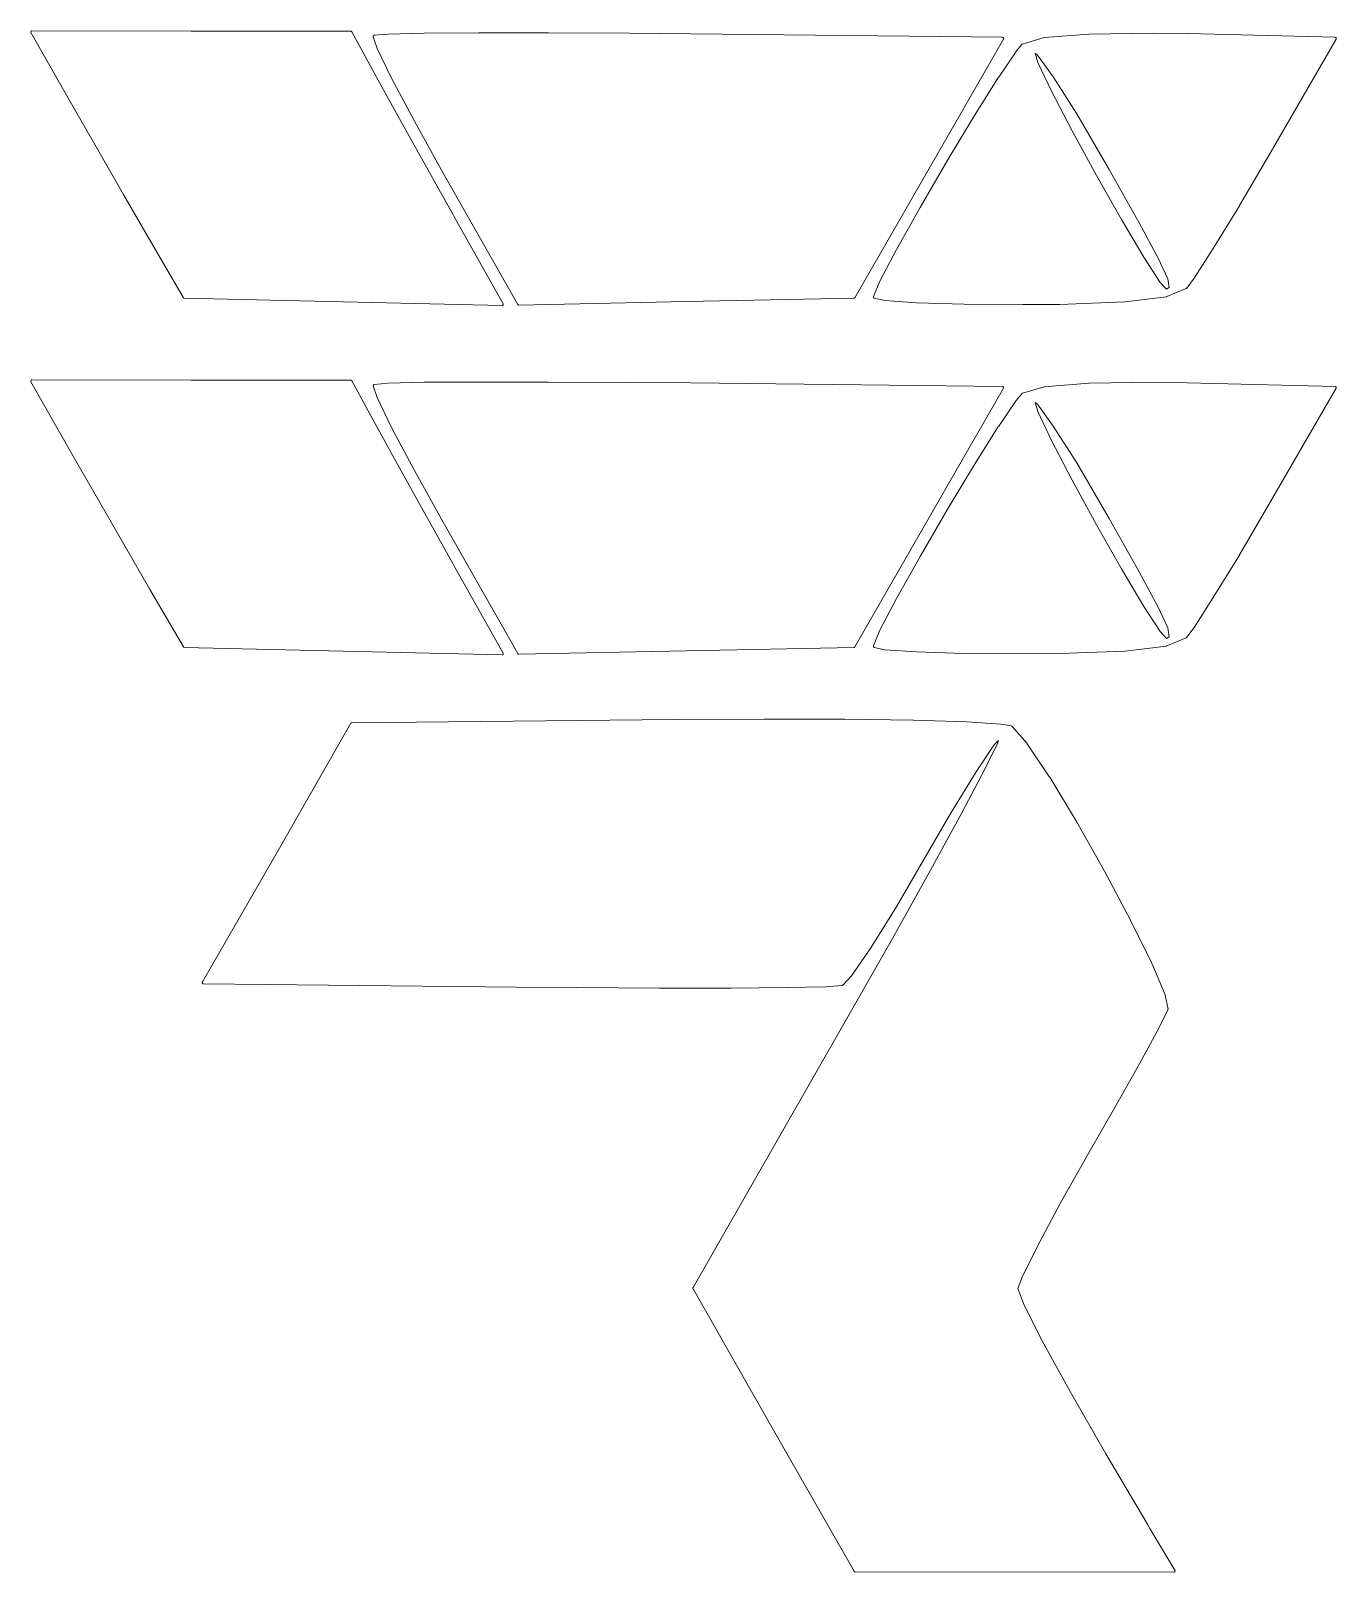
# Model space of a CAD drawing. Header units: millimetres. Extents: x -285 to 1112, y -5 to 442.
# Drawn here: x 711.88 to 728.97, y 304.91 to 325.09 of the extents above; entities that cross this region are included whole.
import ezdxf

# ---------------------------------------------------------------- set-up
doc = ezdxf.new("R2010")
doc.units = ezdxf.units.MM
doc.header["$MEASUREMENT"] = 0
doc.layers.add('Line engraving', color=1, linetype='Continuous', lineweight=0)

msp = doc.modelspace()

# ---------------------------------------------------------------- linework, layer by layer
at = {"layer": 'Line engraving', "linetype": 'Continuous'}
for p, q in [((711.876, 325.083), (711.877, 325.086)), ((711.876, 325.08), (711.876, 325.083)), ((711.876, 325.083), (711.876, 325.083)), ((711.876, 325.083), (711.876, 325.083)), ((711.876, 325.077), (711.876, 325.08)), ((711.877, 325.074), (711.876, 325.077)), ((711.876, 325.077), (711.876, 325.077)), ((711.876, 325.077), (711.876, 325.077)), ((711.877, 325.086), (711.877, 325.086)), ((711.877, 325.086), (711.878, 325.086)), ((711.877, 325.071), (711.877, 325.074)), ((712.431, 324.099), (711.877, 325.071)), ((711.878, 325.086), (711.879, 325.089)), ((711.878, 325.086), (711.878, 325.086)), ((711.879, 325.089), (711.881, 325.092)), ((711.881, 325.092), (711.881, 325.092)), ((711.881, 325.092), (711.881, 325.092)), ((711.881, 325.092), (711.883, 325.092)), ((711.883, 325.092), (711.886, 325.095)), ((711.886, 325.095), (711.886, 325.095)), ((711.886, 325.095), (711.886, 325.095)), ((711.886, 325.095), (711.888, 325.095)), ((711.888, 325.095), (711.891, 325.095)), ((711.891, 325.095), (713.977, 325.092)), ((713.977, 325.092), (713.977, 325.092)), ((713.977, 325.092), (716.064, 325.092)), ((716.064, 325.092), (716.064, 325.092)), ((716.064, 325.092), (716.065, 325.092)), ((716.065, 325.092), (716.067, 325.092)), ((716.067, 325.092), (716.069, 325.092)), ((716.069, 325.092), (716.069, 325.092)), ((716.069, 325.092), (716.07, 325.092)), ((716.07, 325.092), (716.071, 325.089)), ((716.071, 325.089), (716.074, 325.089)), ((716.074, 325.089), (716.074, 325.089)), ((716.074, 325.089), (716.074, 325.089)), ((716.074, 325.089), (716.075, 325.086)), ((716.075, 325.086), (716.077, 325.083)), ((716.077, 325.083), (716.077, 325.083)), ((716.077, 325.083), (716.077, 325.083)), ((716.077, 325.083), (716.424, 324.45)), ((716.359, 325.023), (716.36, 325.026)), ((716.359, 325.023), (716.359, 325.023)), ((716.359, 325.02), (716.359, 325.023)), ((716.359, 325.023), (716.359, 325.023)), ((716.36, 325.02), (716.359, 325.02)), ((716.36, 325.026), (716.36, 325.029)), ((716.36, 325.029), (716.361, 325.029)), ((716.36, 325.017), (716.36, 325.02)), ((716.36, 325.02), (716.36, 325.02)), ((716.41, 324.864), (716.36, 325.017)), ((716.361, 325.029), (716.362, 325.032)), ((716.361, 325.029), (716.361, 325.029)), ((716.362, 325.032), (716.363, 325.032)), ((716.363, 325.032), (716.363, 325.032)), ((716.363, 325.032), (716.364, 325.032)), ((716.364, 325.032), (716.365, 325.035)), ((716.365, 325.035), (716.367, 325.035)), ((716.367, 325.035), (716.368, 325.035)), ((716.368, 325.035), (716.37, 325.038)), ((716.368, 325.035), (716.368, 325.035)), ((716.37, 325.038), (716.372, 325.038)), ((716.372, 325.038), (716.373, 325.038)), ((716.373, 325.038), (716.553, 325.053)), ((716.373, 325.038), (716.373, 325.038)), ((716.553, 325.053), (716.553, 325.053)), ((716.553, 325.053), (716.554, 325.053)), ((716.554, 325.053), (717.025, 325.065)), ((717.025, 325.065), (717.741, 325.068)), ((717.025, 325.065), (717.025, 325.065)), ((717.025, 325.065), (717.025, 325.065)), ((717.741, 325.068), (717.741, 325.068)), ((717.741, 325.068), (717.741, 325.068)), ((717.741, 325.068), (718.654, 325.068)), ((718.654, 325.068), (718.654, 325.068)), ((718.654, 325.068), (718.654, 325.068)), ((718.654, 325.068), (719.716, 325.062)), ((719.716, 325.062), (719.716, 325.062)), ((719.716, 325.062), (719.716, 325.062)), ((719.716, 325.062), (720.517, 325.056)), ((720.517, 325.056), (720.517, 325.056)), ((720.517, 325.056), (720.517, 325.056)), ((720.517, 325.056), (724.597, 325.011)), ((724.61, 324.987), (722.665, 321.6)), ((724.597, 325.011), (724.6, 325.008)), ((724.6, 325.008), (724.602, 325.008)), ((724.602, 325.008), (724.602, 325.008)), ((724.602, 325.008), (724.602, 325.008)), ((724.602, 325.008), (724.605, 325.008)), ((724.605, 325.008), (724.607, 325.005)), ((724.607, 325.005), (724.607, 325.005)), ((724.607, 325.005), (724.607, 325.005)), ((724.607, 325.005), (724.609, 325.005)), ((724.609, 325.005), (724.61, 325.002)), ((724.61, 325.002), (724.61, 325.002)), ((724.61, 325.002), (724.61, 325.002)), ((724.61, 325.002), (724.611, 324.999)), ((724.611, 324.99), (724.61, 324.987)), ((724.611, 324.999), (724.612, 324.999)), ((724.612, 324.993), (724.611, 324.99)), ((724.612, 324.999), (724.612, 324.996)), ((724.612, 324.996), (724.612, 324.996)), ((724.612, 324.996), (724.612, 324.996)), ((724.612, 324.996), (724.612, 324.993)), ((724.612, 324.993), (724.612, 324.993)), ((724.612, 324.993), (724.612, 324.993)), ((724.777, 324.828), (724.853, 324.915)), ((724.853, 324.915), (724.855, 324.918)), ((724.855, 324.918), (724.856, 324.918)), ((724.856, 324.918), (724.857, 324.918)), ((724.857, 324.918), (724.858, 324.921)), ((724.858, 324.921), (724.859, 324.921)), ((724.859, 324.921), (724.861, 324.921)), ((724.861, 324.921), (725.145, 325.005)), ((725.145, 325.005), (725.146, 325.005)), ((725.146, 325.005), (725.148, 325.005)), ((725.148, 325.005), (725.731, 325.053)), ((725.731, 325.053), (725.732, 325.053)), ((725.732, 325.053), (726.579, 325.065)), ((725.732, 325.053), (725.732, 325.053)), ((726.579, 325.065), (726.579, 325.065)), ((726.579, 325.065), (726.579, 325.065)), ((726.579, 325.065), (727.02, 325.059)), ((727.02, 325.059), (727.02, 325.059)), ((727.02, 325.059), (727.02, 325.059)), ((727.02, 325.059), (728.953, 325.011)), ((728.966, 324.987), (728.087, 323.463)), ((728.953, 325.011), (728.956, 325.008)), ((728.956, 325.008), (728.958, 325.008)), ((728.958, 325.008), (728.958, 325.008)), ((728.958, 325.008), (728.959, 325.008)), ((728.959, 325.008), (728.961, 325.008)), ((728.961, 325.008), (728.963, 325.005)), ((728.963, 325.005), (728.963, 325.005)), ((728.963, 325.005), (728.963, 325.005)), ((728.963, 325.005), (728.965, 325.005)), ((728.965, 325.005), (728.966, 325.002)), ((728.966, 325.002), (728.966, 325.002)), ((728.966, 325.002), (728.966, 325.002)), ((728.966, 325.002), (728.967, 324.999)), ((728.967, 324.99), (728.966, 324.987)), ((728.967, 324.999), (728.968, 324.999)), ((728.968, 324.993), (728.967, 324.99)), ((728.968, 324.999), (728.968, 324.996)), ((728.968, 324.996), (728.968, 324.996)), ((728.968, 324.996), (728.968, 324.996)), ((728.968, 324.996), (728.968, 324.993)), ((728.968, 324.993), (728.968, 324.993)), ((728.968, 324.993), (728.968, 324.993)), ((716.599, 324.474), (716.41, 324.864)), ((716.41, 324.864), (716.41, 324.864)), ((716.41, 324.864), (716.41, 324.864)), ((724.549, 324.489), (724.777, 324.825)), ((724.777, 324.825), (724.777, 324.828)), ((724.777, 324.825), (724.777, 324.825)), ((725.057, 324.777), (725.025, 324.801)), ((725.025, 324.801), (725.06, 324.681)), ((725.264, 324.492), (725.057, 324.777)), ((725.06, 324.681), (725.24, 324.303)), ((716.424, 324.45), (716.424, 324.45)), ((716.424, 324.45), (716.683, 323.982)), ((716.898, 323.91), (716.599, 324.474)), ((716.599, 324.474), (716.599, 324.474)), ((716.599, 324.474), (716.599, 324.474)), ((724.233, 323.988), (724.548, 324.489)), ((724.548, 324.489), (724.549, 324.489)), ((724.549, 324.489), (724.549, 324.489)), ((725.57, 324.009), (725.264, 324.492)), ((725.24, 324.303), (725.511, 323.784)), ((712.695, 323.637), (712.431, 324.099)), ((712.431, 324.099), (712.431, 324.099)), ((712.431, 324.099), (712.431, 324.099)), ((716.683, 323.982), (717.034, 323.349)), ((717.275, 323.232), (716.898, 323.91)), ((716.898, 323.91), (716.898, 323.91)), ((716.898, 323.91), (716.898, 323.91)), ((723.875, 323.394), (724.233, 323.988)), ((724.233, 323.988), (724.233, 323.988)), ((724.233, 323.988), (724.233, 323.988)), ((725.935, 323.385), (725.57, 324.009)), ((725.511, 323.784), (725.83, 323.199)), ((713.093, 322.944), (712.695, 323.637)), ((712.695, 323.637), (712.695, 323.637)), ((712.695, 323.637), (712.695, 323.637)), ((717.034, 323.349), (717.402, 322.692)), ((723.519, 322.782), (723.875, 323.394)), ((723.875, 323.394), (723.875, 323.394)), ((723.875, 323.394), (723.875, 323.394)), ((725.994, 323.28), (725.935, 323.385)), ((728.087, 323.463), (727.701, 322.806)), ((728.087, 323.463), (728.087, 323.463)), ((728.087, 323.463), (728.087, 323.463)), ((718.252, 321.513), (717.275, 323.232)), ((717.275, 323.232), (717.275, 323.232)), ((717.275, 323.232), (717.275, 323.232)), ((725.83, 323.199), (726.157, 322.623)), ((726.389, 322.581), (725.994, 323.28)), ((725.994, 323.28), (725.994, 323.28)), ((713.429, 322.362), (713.093, 322.944)), ((713.093, 322.944), (713.093, 322.944)), ((713.093, 322.944), (713.093, 322.944)), ((723.21, 322.233), (723.519, 322.782)), ((723.519, 322.782), (723.519, 322.782)), ((723.519, 322.782), (723.519, 322.782)), ((727.701, 322.803), (727.359, 322.245)), ((727.701, 322.806), (727.701, 322.803)), ((727.701, 322.803), (727.701, 322.803)), ((717.402, 322.692), (717.402, 322.692)), ((717.402, 322.692), (717.415, 322.668)), ((717.415, 322.668), (718.06, 321.519)), ((726.157, 322.623), (726.449, 322.131)), ((726.637, 322.119), (726.389, 322.581)), ((713.873, 321.6), (713.429, 322.362)), ((713.429, 322.362), (713.429, 322.362)), ((713.429, 322.362), (713.429, 322.362)), ((722.992, 321.819), (723.21, 322.233)), ((723.21, 322.233), (723.21, 322.233)), ((723.21, 322.233), (723.21, 322.233)), ((726.449, 322.131), (726.664, 321.801)), ((726.762, 321.849), (726.637, 322.119)), ((727.359, 322.245), (727.108, 321.855)), ((727.359, 322.245), (727.359, 322.245)), ((727.359, 322.245), (727.359, 322.245)), ((722.908, 321.615), (722.991, 321.819)), ((722.991, 321.819), (722.991, 321.819)), ((722.991, 321.819), (722.992, 321.819)), ((726.664, 321.801), (726.748, 321.711)), ((726.748, 321.711), (726.783, 321.732)), ((727.005, 321.72), (726.751, 321.615)), ((726.783, 321.732), (726.762, 321.849)), ((727.006, 321.723), (727.005, 321.72)), ((727.008, 321.723), (727.006, 321.723)), ((727.009, 321.723), (727.008, 321.723)), ((727.01, 321.723), (727.009, 321.723)), ((727.011, 321.726), (727.01, 321.723)), ((727.012, 321.726), (727.011, 321.726)), ((727.107, 321.855), (727.012, 321.726)), ((727.108, 321.855), (727.107, 321.855)), ((727.108, 321.855), (727.108, 321.855)), ((713.874, 321.6), (713.873, 321.6)), ((713.876, 321.597), (713.874, 321.6)), ((713.878, 321.597), (713.876, 321.597)), ((713.876, 321.597), (713.876, 321.597)), ((713.876, 321.597), (713.876, 321.597)), ((713.88, 321.594), (713.878, 321.597)), ((713.881, 321.594), (713.88, 321.594)), ((713.883, 321.594), (713.881, 321.594)), ((713.881, 321.594), (713.881, 321.594)), ((713.885, 321.594), (713.883, 321.594)), ((715.966, 321.546), (713.885, 321.594)), ((718.046, 321.498), (715.966, 321.546)), ((715.966, 321.546), (715.966, 321.546)), ((718.049, 321.498), (718.046, 321.498)), ((718.046, 321.498), (718.046, 321.498)), ((718.046, 321.498), (718.046, 321.498)), ((718.051, 321.498), (718.049, 321.498)), ((718.054, 321.501), (718.051, 321.498)), ((718.051, 321.498), (718.051, 321.498)), ((718.051, 321.498), (718.051, 321.498)), ((718.056, 321.501), (718.054, 321.501)), ((718.058, 321.504), (718.056, 321.501)), ((718.056, 321.501), (718.056, 321.501)), ((718.056, 321.501), (718.056, 321.501)), ((718.059, 321.504), (718.058, 321.504)), ((718.06, 321.504), (718.059, 321.504)), ((718.06, 321.519), (718.06, 321.519)), ((718.06, 321.519), (718.06, 321.519)), ((718.06, 321.519), (718.06, 321.519)), ((718.06, 321.519), (718.061, 321.516)), ((718.061, 321.51), (718.06, 321.507)), ((718.06, 321.507), (718.06, 321.504)), ((718.06, 321.504), (718.06, 321.504)), ((718.061, 321.516), (718.061, 321.516)), ((718.061, 321.516), (718.061, 321.516)), ((718.061, 321.516), (718.061, 321.513)), ((718.061, 321.513), (718.061, 321.51)), ((718.061, 321.51), (718.061, 321.51)), ((718.061, 321.51), (718.061, 321.51)), ((718.254, 321.51), (718.252, 321.513)), ((718.252, 321.513), (718.252, 321.513)), ((718.252, 321.513), (718.252, 321.513)), ((718.256, 321.507), (718.254, 321.51)), ((718.258, 321.507), (718.256, 321.507)), ((718.256, 321.507), (718.256, 321.507)), ((718.256, 321.507), (718.256, 321.507)), ((718.26, 321.507), (718.258, 321.507)), ((718.261, 321.504), (718.26, 321.507)), ((718.26, 321.507), (718.26, 321.507)), ((718.263, 321.504), (718.261, 321.504)), ((718.265, 321.504), (718.263, 321.504)), ((718.266, 321.504), (718.265, 321.504)), ((720.459, 321.549), (718.266, 321.504)), ((718.266, 321.504), (718.266, 321.504)), ((722.653, 321.594), (720.459, 321.549)), ((722.655, 321.594), (722.653, 321.594)), ((722.658, 321.594), (722.655, 321.594)), ((722.66, 321.597), (722.658, 321.594)), ((722.658, 321.594), (722.658, 321.594)), ((722.658, 321.594), (722.658, 321.594)), ((722.662, 321.597), (722.66, 321.597)), ((722.664, 321.6), (722.662, 321.597)), ((722.662, 321.597), (722.662, 321.597)), ((722.662, 321.597), (722.662, 321.597)), ((722.665, 321.6), (722.664, 321.6)), ((722.907, 321.609), (722.908, 321.612)), ((722.907, 321.609), (722.907, 321.609)), ((722.908, 321.609), (722.907, 321.609)), ((722.907, 321.609), (722.907, 321.609)), ((722.908, 321.612), (722.908, 321.615)), ((722.908, 321.615), (722.908, 321.615)), ((722.908, 321.615), (722.908, 321.615)), ((722.908, 321.615), (722.908, 321.615)), ((722.908, 321.606), (722.908, 321.609)), ((722.909, 321.603), (722.908, 321.606)), ((722.908, 321.606), (722.908, 321.606)), ((722.908, 321.606), (722.908, 321.606)), ((722.91, 321.6), (722.909, 321.603)), ((722.912, 321.6), (722.91, 321.6)), ((722.91, 321.6), (722.91, 321.6)), ((722.91, 321.6), (722.91, 321.6)), ((722.914, 321.597), (722.912, 321.6)), ((722.916, 321.597), (722.914, 321.597)), ((722.914, 321.597), (722.914, 321.597)), ((722.914, 321.597), (722.914, 321.597)), ((722.919, 321.594), (722.916, 321.597)), ((723.057, 321.564), (722.919, 321.594)), ((723.058, 321.564), (723.057, 321.564)), ((723.06, 321.564), (723.058, 321.564)), ((723.473, 321.534), (723.06, 321.564)), ((723.474, 321.534), (723.473, 321.534)), ((724.097, 321.516), (723.474, 321.534)), ((723.474, 321.534), (723.474, 321.534)), ((724.863, 321.51), (724.097, 321.516)), ((724.097, 321.516), (724.097, 321.516)), ((724.097, 321.516), (724.097, 321.516)), ((725.35, 321.513), (724.863, 321.51)), ((724.863, 321.51), (724.863, 321.51)), ((724.863, 321.51), (724.863, 321.51)), ((725.351, 321.513), (725.35, 321.513)), ((726.202, 321.546), (725.351, 321.513)), ((725.351, 321.513), (725.351, 321.513)), ((726.203, 321.546), (726.202, 321.546)), ((726.747, 321.612), (726.203, 321.546)), ((726.203, 321.546), (726.203, 321.546)), ((726.748, 321.615), (726.747, 321.615)), ((726.747, 321.615), (726.747, 321.612)), ((726.749, 321.615), (726.748, 321.615)), ((726.751, 321.615), (726.749, 321.615)), ((726.751, 321.615), (726.751, 321.615)), ((711.876, 320.511), (711.877, 320.514)), ((711.876, 320.508), (711.876, 320.511)), ((711.876, 320.511), (711.876, 320.511)), ((711.876, 320.511), (711.876, 320.511)), ((711.876, 320.505), (711.876, 320.508)), ((711.877, 320.502), (711.876, 320.505)), ((711.876, 320.505), (711.876, 320.505)), ((711.876, 320.505), (711.876, 320.505)), ((711.877, 320.514), (711.877, 320.514)), ((711.877, 320.514), (711.878, 320.514)), ((711.877, 320.499), (711.877, 320.502)), ((712.431, 319.527), (711.877, 320.499)), ((711.878, 320.514), (711.879, 320.517)), ((711.878, 320.514), (711.878, 320.514)), ((711.879, 320.517), (711.881, 320.52)), ((711.881, 320.52), (711.881, 320.52)), ((711.881, 320.52), (711.881, 320.52)), ((711.881, 320.52), (711.883, 320.52)), ((711.883, 320.52), (711.886, 320.523)), ((711.886, 320.523), (711.886, 320.523)), ((711.886, 320.523), (711.886, 320.523)), ((711.886, 320.523), (711.888, 320.523)), ((711.888, 320.523), (711.891, 320.523)), ((711.891, 320.523), (713.977, 320.52)), ((713.977, 320.52), (713.977, 320.52)), ((713.977, 320.52), (716.064, 320.52)), ((716.064, 320.52), (716.064, 320.52)), ((716.064, 320.52), (716.065, 320.52)), ((716.065, 320.52), (716.067, 320.52)), ((716.067, 320.52), (716.069, 320.52)), ((716.069, 320.52), (716.069, 320.52)), ((716.069, 320.52), (716.07, 320.52)), ((716.07, 320.52), (716.071, 320.517)), ((716.071, 320.517), (716.074, 320.517)), ((716.074, 320.517), (716.074, 320.517)), ((716.074, 320.517), (716.074, 320.517)), ((716.074, 320.517), (716.075, 320.514)), ((716.075, 320.514), (716.077, 320.511)), ((716.077, 320.511), (716.077, 320.511)), ((716.077, 320.511), (716.077, 320.511)), ((716.077, 320.511), (716.424, 319.878)), ((716.373, 320.466), (716.553, 320.481)), ((716.553, 320.481), (716.553, 320.481)), ((716.553, 320.481), (716.554, 320.481)), ((716.554, 320.481), (717.025, 320.493)), ((717.025, 320.493), (717.741, 320.496)), ((717.025, 320.493), (717.025, 320.493)), ((717.025, 320.493), (717.025, 320.493)), ((717.741, 320.496), (717.741, 320.496)), ((717.741, 320.496), (717.741, 320.496)), ((717.741, 320.496), (718.654, 320.496)), ((718.654, 320.496), (718.654, 320.496)), ((718.654, 320.496), (718.654, 320.496)), ((718.654, 320.496), (719.716, 320.49)), ((719.716, 320.49), (719.716, 320.49)), ((719.716, 320.49), (719.716, 320.49)), ((719.716, 320.49), (720.517, 320.484)), ((720.517, 320.484), (720.517, 320.484)), ((720.517, 320.484), (720.517, 320.484)), ((720.517, 320.484), (724.597, 320.439)), ((725.148, 320.433), (725.731, 320.481)), ((725.731, 320.481), (725.732, 320.481)), ((725.732, 320.481), (726.579, 320.493)), ((725.732, 320.481), (725.732, 320.481)), ((726.579, 320.493), (726.579, 320.493)), ((726.579, 320.493), (726.579, 320.493)), ((726.579, 320.493), (727.02, 320.487)), ((727.02, 320.487), (727.02, 320.487)), ((727.02, 320.487), (727.02, 320.487)), ((727.02, 320.487), (728.953, 320.439)), ((716.359, 320.451), (716.36, 320.454)), ((716.359, 320.451), (716.359, 320.451)), ((716.359, 320.448), (716.359, 320.451)), ((716.359, 320.451), (716.359, 320.451)), ((716.36, 320.448), (716.359, 320.448)), ((716.36, 320.454), (716.36, 320.457)), ((716.36, 320.457), (716.361, 320.457)), ((716.36, 320.445), (716.36, 320.448)), ((716.36, 320.448), (716.36, 320.448)), ((716.41, 320.292), (716.36, 320.445)), ((716.361, 320.457), (716.362, 320.46)), ((716.361, 320.457), (716.361, 320.457)), ((716.362, 320.46), (716.363, 320.46)), ((716.363, 320.46), (716.363, 320.46)), ((716.363, 320.46), (716.364, 320.46)), ((716.364, 320.46), (716.365, 320.463)), ((716.365, 320.463), (716.367, 320.463)), ((716.367, 320.463), (716.368, 320.463)), ((716.368, 320.463), (716.37, 320.466)), ((716.368, 320.463), (716.368, 320.463)), ((716.37, 320.466), (716.372, 320.466)), ((716.372, 320.466), (716.373, 320.466)), ((716.373, 320.466), (716.373, 320.466)), ((716.599, 319.902), (716.41, 320.292)), ((716.41, 320.292), (716.41, 320.292)), ((716.41, 320.292), (716.41, 320.292)), ((724.61, 320.415), (722.665, 317.028)), ((724.597, 320.439), (724.6, 320.436)), ((724.6, 320.436), (724.602, 320.436)), ((724.602, 320.436), (724.602, 320.436)), ((724.602, 320.436), (724.602, 320.436)), ((724.602, 320.436), (724.605, 320.436)), ((724.605, 320.436), (724.607, 320.433)), ((724.607, 320.433), (724.607, 320.433)), ((724.607, 320.433), (724.607, 320.433)), ((724.607, 320.433), (724.609, 320.433)), ((724.609, 320.433), (724.61, 320.43)), ((724.61, 320.43), (724.61, 320.43)), ((724.61, 320.43), (724.61, 320.43)), ((724.61, 320.43), (724.611, 320.427)), ((724.611, 320.418), (724.61, 320.415)), ((724.611, 320.427), (724.612, 320.427)), ((724.612, 320.421), (724.611, 320.418)), ((724.612, 320.427), (724.612, 320.424)), ((724.612, 320.424), (724.612, 320.424)), ((724.612, 320.424), (724.612, 320.424)), ((724.612, 320.424), (724.612, 320.421)), ((724.612, 320.421), (724.612, 320.421)), ((724.612, 320.421), (724.612, 320.421)), ((724.777, 320.256), (724.853, 320.343)), ((724.853, 320.343), (724.855, 320.346)), ((724.855, 320.346), (724.856, 320.346)), ((724.856, 320.346), (724.857, 320.346)), ((724.857, 320.346), (724.858, 320.349)), ((724.858, 320.349), (724.859, 320.349)), ((724.859, 320.349), (724.861, 320.349)), ((724.861, 320.349), (725.145, 320.433)), ((725.145, 320.433), (725.146, 320.433)), ((725.146, 320.433), (725.148, 320.433)), ((728.966, 320.415), (728.087, 318.891)), ((728.953, 320.439), (728.956, 320.436)), ((728.956, 320.436), (728.958, 320.436)), ((728.958, 320.436), (728.958, 320.436)), ((728.958, 320.436), (728.959, 320.436)), ((728.959, 320.436), (728.961, 320.436)), ((728.961, 320.436), (728.963, 320.433)), ((728.963, 320.433), (728.963, 320.433)), ((728.963, 320.433), (728.963, 320.433)), ((728.963, 320.433), (728.965, 320.433)), ((728.965, 320.433), (728.966, 320.43)), ((728.966, 320.43), (728.966, 320.43)), ((728.966, 320.43), (728.966, 320.43)), ((728.966, 320.43), (728.967, 320.427)), ((728.967, 320.418), (728.966, 320.415)), ((728.967, 320.427), (728.968, 320.427)), ((728.968, 320.421), (728.967, 320.418)), ((728.968, 320.427), (728.968, 320.424)), ((728.968, 320.424), (728.968, 320.424)), ((728.968, 320.424), (728.968, 320.424)), ((728.968, 320.424), (728.968, 320.421)), ((728.968, 320.421), (728.968, 320.421)), ((728.968, 320.421), (728.968, 320.421)), ((724.549, 319.917), (724.777, 320.253)), ((724.777, 320.253), (724.777, 320.256)), ((724.777, 320.253), (724.777, 320.253)), ((725.057, 320.205), (725.025, 320.229)), ((725.025, 320.229), (725.06, 320.109)), ((725.264, 319.92), (725.057, 320.205)), ((725.06, 320.109), (725.24, 319.731)), ((716.424, 319.878), (716.424, 319.878)), ((716.424, 319.878), (716.683, 319.41)), ((716.898, 319.338), (716.599, 319.902)), ((716.599, 319.902), (716.599, 319.902)), ((716.599, 319.902), (716.599, 319.902)), ((724.233, 319.416), (724.548, 319.917)), ((724.548, 319.917), (724.549, 319.917)), ((724.549, 319.917), (724.549, 319.917)), ((725.57, 319.437), (725.264, 319.92)), ((725.24, 319.731), (725.511, 319.212)), ((712.695, 319.065), (712.431, 319.527)), ((712.431, 319.527), (712.431, 319.527)), ((712.431, 319.527), (712.431, 319.527)), ((716.683, 319.41), (717.034, 318.777)), ((717.275, 318.66), (716.898, 319.338)), ((716.898, 319.338), (716.898, 319.338)), ((716.898, 319.338), (716.898, 319.338)), ((723.875, 318.822), (724.233, 319.416)), ((724.233, 319.416), (724.233, 319.416)), ((724.233, 319.416), (724.233, 319.416)), ((725.935, 318.813), (725.57, 319.437)), ((713.093, 318.372), (712.695, 319.065)), ((712.695, 319.065), (712.695, 319.065)), ((712.695, 319.065), (712.695, 319.065)), ((725.511, 319.212), (725.83, 318.627)), ((728.087, 318.891), (727.701, 318.234)), ((728.087, 318.891), (728.087, 318.891)), ((728.087, 318.891), (728.087, 318.891)), ((717.034, 318.777), (717.402, 318.12)), ((718.252, 316.941), (717.275, 318.66)), ((717.275, 318.66), (717.275, 318.66)), ((717.275, 318.66), (717.275, 318.66)), ((723.519, 318.21), (723.875, 318.822)), ((723.875, 318.822), (723.875, 318.822)), ((723.875, 318.822), (723.875, 318.822)), ((725.994, 318.708), (725.935, 318.813)), ((726.389, 318.009), (725.994, 318.708)), ((725.994, 318.708), (725.994, 318.708)), ((725.83, 318.627), (726.157, 318.051)), ((713.429, 317.79), (713.093, 318.372)), ((713.093, 318.372), (713.093, 318.372)), ((713.093, 318.372), (713.093, 318.372)), ((717.402, 318.12), (717.402, 318.12)), ((717.402, 318.12), (717.415, 318.096)), ((717.415, 318.096), (718.06, 316.947)), ((723.21, 317.661), (723.519, 318.21)), ((723.519, 318.21), (723.519, 318.21)), ((723.519, 318.21), (723.519, 318.21)), ((727.701, 318.231), (727.359, 317.673)), ((727.701, 318.234), (727.701, 318.231)), ((727.701, 318.231), (727.701, 318.231)), ((726.157, 318.051), (726.449, 317.559)), ((726.637, 317.547), (726.389, 318.009)), ((713.873, 317.028), (713.429, 317.79)), ((713.429, 317.79), (713.429, 317.79)), ((713.429, 317.79), (713.429, 317.79)), ((722.992, 317.247), (723.21, 317.661)), ((723.21, 317.661), (723.21, 317.661)), ((723.21, 317.661), (723.21, 317.661)), ((727.359, 317.673), (727.108, 317.283)), ((727.359, 317.673), (727.359, 317.673)), ((727.359, 317.673), (727.359, 317.673)), ((726.449, 317.559), (726.664, 317.229)), ((726.762, 317.277), (726.637, 317.547)), ((722.908, 317.043), (722.991, 317.247)), ((722.991, 317.247), (722.991, 317.247)), ((722.991, 317.247), (722.992, 317.247)), ((726.783, 317.16), (726.762, 317.277)), ((727.107, 317.283), (727.012, 317.154)), ((727.108, 317.283), (727.107, 317.283)), ((727.108, 317.283), (727.108, 317.283)), ((726.664, 317.229), (726.748, 317.139)), ((726.748, 317.139), (726.783, 317.16)), ((727.005, 317.148), (726.751, 317.043)), ((727.006, 317.151), (727.005, 317.148)), ((727.008, 317.151), (727.006, 317.151)), ((727.009, 317.151), (727.008, 317.151)), ((727.01, 317.151), (727.009, 317.151)), ((727.011, 317.154), (727.01, 317.151)), ((727.012, 317.154), (727.011, 317.154)), ((713.874, 317.028), (713.873, 317.028)), ((713.876, 317.025), (713.874, 317.028)), ((713.878, 317.025), (713.876, 317.025)), ((713.876, 317.025), (713.876, 317.025)), ((713.876, 317.025), (713.876, 317.025)), ((713.88, 317.022), (713.878, 317.025)), ((713.881, 317.022), (713.88, 317.022)), ((713.883, 317.022), (713.881, 317.022)), ((713.881, 317.022), (713.881, 317.022)), ((713.885, 317.022), (713.883, 317.022)), ((715.966, 316.974), (713.885, 317.022)), ((718.046, 316.926), (715.966, 316.974)), ((715.966, 316.974), (715.966, 316.974)), ((718.049, 316.926), (718.046, 316.926)), ((718.046, 316.926), (718.046, 316.926)), ((718.046, 316.926), (718.046, 316.926)), ((718.051, 316.926), (718.049, 316.926)), ((718.054, 316.929), (718.051, 316.926)), ((718.051, 316.926), (718.051, 316.926)), ((718.051, 316.926), (718.051, 316.926)), ((718.056, 316.929), (718.054, 316.929)), ((718.058, 316.932), (718.056, 316.929)), ((718.056, 316.929), (718.056, 316.929)), ((718.056, 316.929), (718.056, 316.929)), ((718.059, 316.932), (718.058, 316.932)), ((718.06, 316.932), (718.059, 316.932)), ((718.06, 316.947), (718.06, 316.947)), ((718.06, 316.947), (718.06, 316.947)), ((718.06, 316.947), (718.06, 316.947)), ((718.06, 316.947), (718.061, 316.944)), ((718.061, 316.938), (718.06, 316.935)), ((718.06, 316.935), (718.06, 316.932)), ((718.06, 316.932), (718.06, 316.932)), ((718.061, 316.944), (718.061, 316.944)), ((718.061, 316.944), (718.061, 316.944)), ((718.061, 316.944), (718.061, 316.941)), ((718.061, 316.941), (718.061, 316.938)), ((718.061, 316.938), (718.061, 316.938)), ((718.061, 316.938), (718.061, 316.938)), ((718.254, 316.938), (718.252, 316.941)), ((718.252, 316.941), (718.252, 316.941)), ((718.252, 316.941), (718.252, 316.941)), ((718.256, 316.935), (718.254, 316.938)), ((718.258, 316.935), (718.256, 316.935)), ((718.256, 316.935), (718.256, 316.935)), ((718.256, 316.935), (718.256, 316.935)), ((718.26, 316.935), (718.258, 316.935)), ((718.261, 316.932), (718.26, 316.935)), ((718.26, 316.935), (718.26, 316.935)), ((718.263, 316.932), (718.261, 316.932)), ((718.265, 316.932), (718.263, 316.932)), ((718.266, 316.932), (718.265, 316.932)), ((720.459, 316.977), (718.266, 316.932)), ((718.266, 316.932), (718.266, 316.932)), ((722.653, 317.022), (720.459, 316.977)), ((722.655, 317.022), (722.653, 317.022)), ((722.658, 317.022), (722.655, 317.022)), ((722.66, 317.025), (722.658, 317.022)), ((722.658, 317.022), (722.658, 317.022)), ((722.658, 317.022), (722.658, 317.022)), ((722.662, 317.025), (722.66, 317.025)), ((722.664, 317.028), (722.662, 317.025)), ((722.662, 317.025), (722.662, 317.025)), ((722.662, 317.025), (722.662, 317.025)), ((722.665, 317.028), (722.664, 317.028)), ((722.907, 317.037), (722.908, 317.04)), ((722.907, 317.037), (722.907, 317.037)), ((722.908, 317.037), (722.907, 317.037)), ((722.907, 317.037), (722.907, 317.037)), ((722.908, 317.04), (722.908, 317.043)), ((722.908, 317.043), (722.908, 317.043)), ((722.908, 317.043), (722.908, 317.043)), ((722.908, 317.043), (722.908, 317.043)), ((722.908, 317.034), (722.908, 317.037)), ((722.909, 317.031), (722.908, 317.034)), ((722.908, 317.034), (722.908, 317.034)), ((722.908, 317.034), (722.908, 317.034)), ((722.91, 317.028), (722.909, 317.031)), ((722.912, 317.028), (722.91, 317.028)), ((722.91, 317.028), (722.91, 317.028)), ((722.91, 317.028), (722.91, 317.028)), ((722.914, 317.025), (722.912, 317.028)), ((722.916, 317.025), (722.914, 317.025)), ((722.914, 317.025), (722.914, 317.025)), ((722.914, 317.025), (722.914, 317.025)), ((722.919, 317.022), (722.916, 317.025)), ((723.057, 316.992), (722.919, 317.022)), ((723.058, 316.992), (723.057, 316.992)), ((723.06, 316.992), (723.058, 316.992)), ((723.473, 316.962), (723.06, 316.992)), ((723.474, 316.962), (723.473, 316.962)), ((724.097, 316.944), (723.474, 316.962)), ((723.474, 316.962), (723.474, 316.962)), ((724.863, 316.938), (724.097, 316.944)), ((724.097, 316.944), (724.097, 316.944)), ((724.097, 316.944), (724.097, 316.944)), ((725.35, 316.941), (724.863, 316.938)), ((724.863, 316.938), (724.863, 316.938)), ((724.863, 316.938), (724.863, 316.938)), ((725.351, 316.941), (725.35, 316.941)), ((726.202, 316.974), (725.351, 316.941)), ((725.351, 316.941), (725.351, 316.941)), ((726.203, 316.974), (726.202, 316.974)), ((726.747, 317.04), (726.203, 316.974)), ((726.203, 316.974), (726.203, 316.974)), ((726.748, 317.043), (726.747, 317.043)), ((726.747, 317.043), (726.747, 317.04)), ((726.749, 317.043), (726.748, 317.043)), ((726.751, 317.043), (726.749, 317.043)), ((726.751, 317.043), (726.751, 317.043)), ((716.073, 316.032), (716.075, 316.035)), ((716.075, 316.035), (716.075, 316.035)), ((716.075, 316.035), (716.075, 316.035)), ((716.075, 316.035), (716.077, 316.035)), ((716.077, 316.035), (716.08, 316.035)), ((716.08, 316.035), (720.305, 316.077)), ((720.305, 316.077), (721.474, 316.083)), ((720.305, 316.077), (720.305, 316.077)), ((720.305, 316.077), (720.305, 316.077)), ((721.474, 316.083), (721.474, 316.083)), ((721.474, 316.083), (721.474, 316.083)), ((721.474, 316.083), (722.533, 316.08)), ((722.533, 316.08), (722.533, 316.08)), ((722.533, 316.08), (722.533, 316.08)), ((722.533, 316.08), (723.435, 316.068)), ((723.435, 316.068), (723.435, 316.068)), ((723.435, 316.068), (723.435, 316.068)), ((723.435, 316.068), (724.131, 316.047)), ((724.131, 316.047), (724.132, 316.047)), ((724.132, 316.047), (724.132, 316.047)), ((724.132, 316.047), (724.575, 316.017)), ((715.095, 314.334), (716.067, 316.029)), ((716.067, 316.029), (716.069, 316.029)), ((716.069, 316.029), (716.07, 316.032)), ((716.07, 316.032), (716.07, 316.032)), ((716.07, 316.032), (716.07, 316.032)), ((716.07, 316.032), (716.073, 316.032)), ((724.575, 316.017), (724.576, 316.017)), ((724.576, 316.017), (724.577, 316.017)), ((724.577, 316.017), (724.715, 315.993)), ((724.715, 315.993), (724.718, 315.99)), ((724.718, 315.99), (724.72, 315.99)), ((724.72, 315.99), (724.72, 315.99)), ((724.72, 315.99), (724.72, 315.99)), ((724.72, 315.99), (724.722, 315.987)), ((724.722, 315.987), (724.724, 315.987)), ((724.724, 315.987), (724.921, 315.762)), ((724.486, 315.741), (724.253, 315.393)), ((724.369, 315.426), (724.538, 315.774)), ((724.548, 315.801), (724.486, 315.741)), ((724.538, 315.774), (724.548, 315.801)), ((724.921, 315.762), (724.922, 315.762)), ((724.922, 315.762), (724.923, 315.759)), ((724.923, 315.759), (725.216, 315.321)), ((724.253, 315.393), (723.928, 314.862)), ((724.067, 314.856), (724.369, 315.426)), ((725.216, 315.321), (725.217, 315.321)), ((725.217, 315.321), (725.217, 315.321)), ((725.217, 315.321), (725.567, 314.742)), ((723.928, 314.862), (723.601, 314.295)), ((723.656, 314.103), (724.067, 314.856)), ((725.567, 314.742), (725.567, 314.742)), ((725.567, 314.742), (725.567, 314.742)), ((725.567, 314.742), (725.933, 314.094)), ((714.122, 312.642), (715.095, 314.334)), ((723.601, 314.295), (723.214, 313.632)), ((723.601, 314.295), (723.601, 314.295)), ((723.601, 314.295), (723.601, 314.295)), ((723.157, 313.209), (723.656, 314.103)), ((723.656, 314.103), (723.656, 314.103)), ((725.933, 314.094), (725.933, 314.094)), ((725.933, 314.094), (725.934, 314.094)), ((725.934, 314.094), (726.276, 313.452)), ((723.214, 313.632), (722.874, 313.086)), ((723.214, 313.632), (723.214, 313.632)), ((723.214, 313.632), (723.214, 313.632)), ((726.276, 313.452), (726.276, 313.452)), ((726.276, 313.452), (726.276, 313.452)), ((726.276, 313.452), (726.555, 312.888)), ((722.593, 312.216), (723.157, 313.209)), ((722.873, 313.086), (722.621, 312.72)), ((722.874, 313.086), (722.873, 313.086)), ((722.874, 313.086), (722.874, 313.086)), ((723.157, 313.209), (723.157, 313.209)), ((726.555, 312.888), (726.555, 312.888)), ((726.555, 312.888), (726.555, 312.888)), ((726.555, 312.888), (726.729, 312.471)), ((714.12, 312.636), (714.121, 312.639)), ((714.12, 312.633), (714.12, 312.636)), ((714.12, 312.636), (714.12, 312.636)), ((714.12, 312.636), (714.12, 312.636)), ((714.12, 312.63), (714.12, 312.633)), ((714.121, 312.63), (714.12, 312.63)), ((714.12, 312.63), (714.12, 312.63)), ((714.12, 312.63), (714.12, 312.63)), ((714.121, 312.639), (714.122, 312.642)), ((714.122, 312.627), (714.121, 312.63)), ((714.124, 312.624), (714.122, 312.627)), ((714.122, 312.627), (714.122, 312.627)), ((714.122, 312.627), (714.122, 312.627)), ((714.125, 312.621), (714.124, 312.624)), ((714.126, 312.621), (714.125, 312.621)), ((714.125, 312.621), (714.125, 312.621)), ((714.128, 312.621), (714.126, 312.621)), ((714.13, 312.621), (714.128, 312.621)), ((714.13, 312.618), (714.13, 312.621)), ((714.13, 312.621), (714.13, 312.621)), ((714.133, 312.618), (714.13, 312.618)), ((714.135, 312.618), (714.133, 312.618)), ((718.229, 312.573), (714.135, 312.618)), ((722.62, 312.72), (722.506, 312.6)), ((722.621, 312.72), (722.62, 312.72)), ((722.62, 312.72), (722.62, 312.72)), ((719.027, 312.567), (718.229, 312.573)), ((718.229, 312.573), (718.229, 312.573)), ((718.229, 312.573), (718.229, 312.573)), ((720.106, 312.561), (719.027, 312.567)), ((719.027, 312.567), (719.027, 312.567)), ((719.027, 312.567), (719.027, 312.567)), ((721.041, 312.561), (720.106, 312.561)), ((720.106, 312.561), (720.106, 312.561)), ((720.106, 312.561), (720.106, 312.561)), ((721.783, 312.567), (721.041, 312.561)), ((721.041, 312.561), (721.041, 312.561)), ((721.041, 312.561), (721.041, 312.561)), ((722.285, 312.579), (721.783, 312.567)), ((721.783, 312.567), (721.783, 312.567)), ((721.783, 312.567), (721.783, 312.567)), ((722.286, 312.579), (722.285, 312.579)), ((722.285, 312.579), (722.285, 312.579)), ((722.497, 312.594), (722.286, 312.579)), ((722.5, 312.597), (722.497, 312.594)), ((722.497, 312.594), (722.497, 312.594)), ((722.497, 312.594), (722.497, 312.594)), ((722.502, 312.597), (722.5, 312.597)), ((722.504, 312.597), (722.502, 312.597)), ((722.502, 312.597), (722.502, 312.597)), ((722.502, 312.597), (722.502, 312.597)), ((722.506, 312.6), (722.504, 312.597)), ((722.506, 312.6), (722.506, 312.6)), ((722.506, 312.6), (722.506, 312.6)), ((726.729, 312.471), (726.73, 312.471)), ((726.73, 312.471), (726.73, 312.468)), ((726.73, 312.468), (726.766, 312.285)), ((720.547, 308.64), (722.593, 312.216)), ((722.593, 312.216), (722.593, 312.216)), ((726.764, 312.276), (726.646, 312.036)), ((726.765, 312.279), (726.764, 312.276)), ((726.766, 312.279), (726.765, 312.279)), ((726.766, 312.285), (726.766, 312.282)), ((726.766, 312.282), (726.766, 312.282)), ((726.766, 312.282), (726.766, 312.282)), ((726.766, 312.282), (726.766, 312.279)), ((726.645, 312.036), (726.395, 311.577)), ((726.646, 312.036), (726.645, 312.036)), ((726.645, 312.036), (726.645, 312.036)), ((726.395, 311.577), (726.052, 310.965)), ((726.395, 311.577), (726.395, 311.577)), ((726.395, 311.577), (726.395, 311.577)), ((726.052, 310.965), (725.735, 310.413)), ((726.052, 310.965), (726.052, 310.965)), ((726.052, 310.965), (726.052, 310.965)), ((725.735, 310.413), (725.356, 309.741)), ((725.356, 309.741), (725.051, 309.174)), ((725.051, 309.174), (724.855, 308.778)), ((724.855, 308.778), (724.801, 308.628)), ((720.545, 308.634), (720.546, 308.637)), ((720.545, 308.631), (720.545, 308.634)), ((720.545, 308.634), (720.545, 308.634)), ((720.545, 308.634), (720.545, 308.634)), ((720.545, 308.628), (720.545, 308.631)), ((720.546, 308.625), (720.545, 308.628)), ((720.545, 308.628), (720.545, 308.628)), ((720.545, 308.628), (720.545, 308.628)), ((720.546, 308.637), (720.547, 308.64)), ((720.547, 308.625), (720.546, 308.625)), ((721.601, 306.774), (720.547, 308.625)), ((724.801, 308.628), (724.883, 308.409)), ((724.883, 308.409), (725.12, 307.941)), ((725.12, 307.941), (725.484, 307.278)), ((725.484, 307.278), (725.951, 306.462)), ((722.655, 304.926), (721.601, 306.774)), ((725.951, 306.462), (726.496, 305.541)), ((726.496, 305.541), (726.527, 305.487)), ((726.527, 305.487), (726.527, 305.487)), ((726.527, 305.487), (726.857, 304.938)), ((726.857, 304.938), (726.857, 304.938)), ((726.857, 304.938), (726.857, 304.935)), ((722.657, 304.923), (722.655, 304.926)), ((722.655, 304.926), (722.655, 304.926)), ((722.655, 304.926), (722.655, 304.926)), ((722.658, 304.92), (722.657, 304.923)), ((722.659, 304.92), (722.658, 304.92)), ((722.661, 304.92), (722.659, 304.92)), ((722.659, 304.92), (722.659, 304.92)), ((722.663, 304.92), (722.661, 304.92)), ((722.665, 304.917), (722.663, 304.92)), ((722.663, 304.92), (722.663, 304.92)), ((722.663, 304.92), (722.663, 304.92)), ((722.668, 304.917), (722.665, 304.917)), ((726.844, 304.914), (722.668, 304.917)), ((722.668, 304.917), (722.668, 304.917)), ((722.668, 304.917), (722.668, 304.917)), ((726.845, 304.914), (726.844, 304.914)), ((726.844, 304.914), (726.844, 304.914)), ((726.847, 304.914), (726.845, 304.914)), ((726.85, 304.914), (726.847, 304.914)), ((726.852, 304.917), (726.85, 304.914)), ((726.85, 304.914), (726.85, 304.914)), ((726.85, 304.914), (726.85, 304.914)), ((726.854, 304.917), (726.852, 304.917)), ((726.856, 304.92), (726.854, 304.917)), ((726.854, 304.917), (726.854, 304.917)), ((726.854, 304.917), (726.854, 304.917)), ((726.857, 304.92), (726.856, 304.92)), ((726.857, 304.935), (726.858, 304.935)), ((726.858, 304.923), (726.857, 304.923)), ((726.857, 304.923), (726.857, 304.923)), ((726.857, 304.923), (726.857, 304.92)), ((726.858, 304.935), (726.859, 304.932)), ((726.859, 304.926), (726.858, 304.923)), ((726.859, 304.932), (726.859, 304.932)), ((726.859, 304.932), (726.859, 304.932)), ((726.859, 304.932), (726.859, 304.929)), ((726.859, 304.929), (726.859, 304.926)), ((726.859, 304.926), (726.859, 304.926)), ((726.859, 304.926), (726.859, 304.926))]:
    msp.add_line(p, q, dxfattribs=at)

doc.saveas('drawing.dxf')
